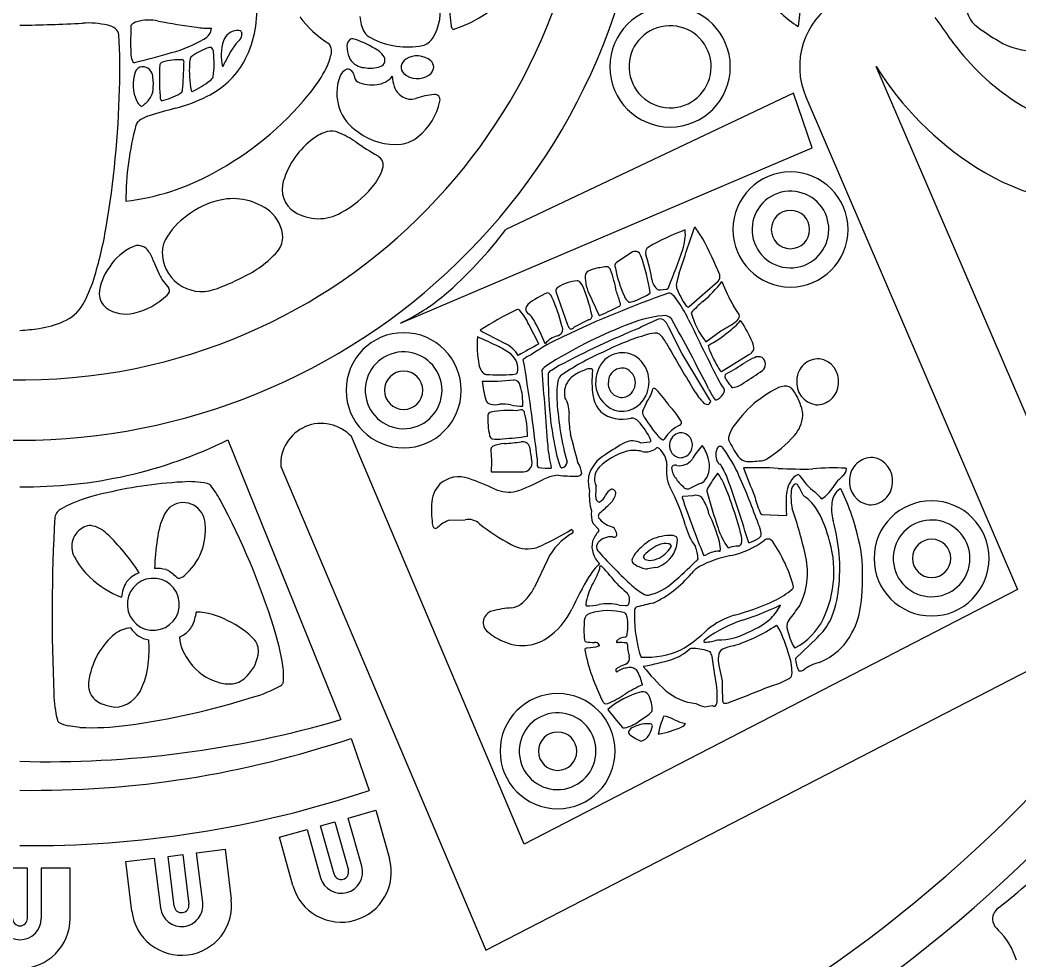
# Model space of a CAD drawing. Header units: metres. Extents: x 0.3 to 22.9, y 0.3 to 22.9.
# Drawn here: x 11.588 to 14.845, y 7.848 to 10.912 of the extents above; entities that cross this region are included whole.
import ezdxf

# ---------------------------------------------------------------- set-up
doc = ezdxf.new("R2010")
doc.units = ezdxf.units.M

msp = doc.modelspace()

# ---------------------------------------------------------------- linework, layer by layer
for p, q in [((14.144272, 11.054879), (14.124309, 10.891083)), ((11.949483, 10.820839), (11.950432, 10.894949)), ((12.999771, 10.881372), (12.997717, 10.882066)), ((12.304703, 10.847284), (12.291353, 10.834283)), ((12.308644, 10.874251), (12.310795, 10.867956)), ((12.291353, 10.834283), (12.27505, 10.810134)), ((12.27505, 10.810134), (12.24813, 10.759331)), ((15.161997, 8.940048), (14.379361, 10.760022)), ((14.109912, 10.673398), (13.171771, 10.229015)), ((14.170682, 10.494885), (14.109912, 10.673398)), ((14.14968, 10.661253), (14.84024, 9.055397)), ((12.828483, 9.924128), (14.170682, 10.494885)), ((13.580661, 10.153459), (13.532322, 10.121745)), ((12.022129, 10.128243), (12.041631, 10.083283)), ((13.736361, 10.087344), (13.728679, 10.058176)), ((13.420537, 10.048446), (13.412923, 10.058045)), ((13.675956, 10.032249), (13.693548, 10.03415)), ((13.769644, 9.977549), (13.863661, 10.060847)), ((13.33457, 10.02719), (13.372996, 9.917885)), ((13.758893, 9.981171), (13.764703, 9.976671)), ((13.930457, 9.955459), (13.914042, 9.979946)), ((13.395219, 9.911916), (13.442708, 9.935257)), ((13.475603, 9.949031), (13.481709, 9.950534)), ((13.279688, 9.856268), (13.24668, 9.91916)), ((13.745903, 9.825989), (13.702267, 9.9123)), ((13.666144, 9.891342), (13.671402, 9.889011)), ((13.823484, 9.862805), (13.872444, 9.899078)), ((13.836896, 9.674132), (13.745903, 9.825989)), ((13.874987, 9.766074), (13.964236, 9.821291)), ((13.345993, 9.78539), (13.319945, 9.769668)), ((13.193842, 9.756689), (13.204955, 9.759062)), ((13.908811, 9.714375), (13.911852, 9.714207)), ((13.630465, 9.664788), (13.619026, 9.64137)), ((12.265499, 9.543322), (12.634166, 8.631334)), ((13.231223, 8.225428), (12.668042, 9.553774)), ((13.610557, 9.534005), (13.642432, 9.537392)), ((13.273465, 9.483324), (13.274095, 9.45817)), ((13.338352, 9.489696), (13.346568, 9.462731)), ((12.437841, 9.456225), (13.106263, 7.879652)), ((13.125054, 9.439615), (13.222325, 9.438939)), ((14.115465, 9.426004), (14.123036, 9.430099)), ((13.768019, 9.384071), (13.802812, 9.401296)), ((13.780866, 9.360453), (13.749703, 9.358681)), ((14.178727, 9.373381), (14.196229, 9.355964)), ((12.987322, 9.281196), (13.039226, 9.283113)), ((14.00716, 9.300417), (14.085303, 9.297269)), ((13.473739, 9.251911), (13.454957, 9.27173)), ((13.471453, 9.207148), (13.467276, 9.198184)), ((13.307282, 9.152653), (13.265156, 9.062981)), ((13.625807, 9.153677), (13.640877, 9.150188)), ((13.86748, 9.180354), (13.87044, 9.179975)), ((12.063748, 9.120219), (12.071407, 9.117095)), ((13.659943, 9.126714), (13.633798, 9.122878)), ((14.84024, 9.055397), (13.231223, 8.225428)), ((13.540553, 9.004435), (13.56065, 9.002939)), ((13.106263, 7.879652), (15.161997, 8.940048)), ((14.087881, 8.930353), (14.097819, 8.897344)), ((13.824508, 8.89432), (13.818328, 8.888717)), ((14.187072, 8.89845), (14.115765, 8.830864)), ((13.437833, 8.865317), (13.430812, 8.862708)), ((13.607748, 8.848237), (13.611787, 8.837219)), ((13.865874, 8.807347), (13.876414, 8.75793)), ((13.496457, 8.682474), (13.504327, 8.683365)), ((13.820204, 8.673367), (13.844135, 8.677856)), ((13.603923, 8.624732), (13.634777, 8.64606)), ((11.782819, 8.605883), (11.744337, 8.611264)), ((12.667027, 8.57019), (12.726537, 8.400749)), ((12.657667, 8.310525), (12.748025, 8.33586)), ((12.70178, 8.153193), (12.657667, 8.310525)), ((12.748025, 8.33586), (12.792127, 8.178565)), ((12.433435, 8.247655), (12.523793, 8.27299)), ((12.523793, 8.27299), (12.5679, 8.115676)), ((12.567309, 8.285191), (12.614151, 8.298324)), ((12.611428, 8.127836), (12.567309, 8.285191)), ((12.614151, 8.298324), (12.658271, 8.140963)), ((12.477537, 8.09036), (12.433435, 8.247655)), ((12.163414, 8.197028), (12.256552, 8.208506)), ((12.256552, 8.208506), (12.276533, 8.046372)), ((11.932283, 8.168544), (12.025421, 8.180022)), ((12.025421, 8.180022), (12.045404, 8.017868)), ((12.070276, 8.18555), (12.118559, 8.1915)), ((12.090265, 8.023354), (12.070276, 8.18555)), ((12.118559, 8.1915), (12.138548, 8.029298)), ((12.1834, 8.034855), (12.163414, 8.197028)), ((11.611973, 8.146659), (11.563325, 8.146659)), ((11.611973, 7.983236), (11.611973, 8.146659)), ((11.75101, 8.146659), (11.657168, 8.146659)), ((11.657168, 8.146659), (11.657168, 7.983278)), ((11.75101, 7.983298), (11.75101, 8.146659)), ((11.952264, 8.00641), (11.932283, 8.168544))]:
    msp.add_line(p, q)
for centre, radius, start, end in [((11.590927, 11.591104), 1.85269, -78.368587, 11.624394), ((12.874452, 11.280116), 0.417973, -72.552856, 61.522382), ((11.591207, 11.590846), 1.852381, 179.9906, -78.375456), ((11.586982, 11.59122), 2.048598, -107.266532, -17.323291), ((12.791882, 10.940206), 0.166206, -32.10913, 13.727853), ((13.453675, 10.968009), 0.466402, 177.547587, -171.502137), ((14.290317, 11.161573), 0.317369, -146.800666, -121.538701), ((12.00959, 10.940753), 0.349927, -28.293662, 4.143836), ((13.707155, 10.759487), 0.196313, 90, -180), ((13.707155, 10.759487), 0.196313, 0, 90), ((14.379361, 10.760022), 0.250017, 121.529072, -156.73105), ((14.761415, 10.961814), 0.089541, 173.444325, -125.030386), ((12.008183, 10.776912), 0.134972, 77.190233, 107.124989), ((12.755238, 11.104197), 0.313147, -144.54132, -120.889073), ((12.813485, 10.927207), 0.117466, -177.987244, -152.481031), ((13.609068, 10.190165), 1.207858, 33.111101, 37.175525), ((11.512383, 15.99525), 5.101096, -89.154574, -86.867932), ((11.808093, 10.599295), 0.302956, 77.507847, 93.216473), ((11.859057, 10.830091), 0.0666, 53.049067, 77.365264), ((11.881729, 10.861049), 0.028236, 5.402259, 52.050739), ((11.972846, 10.878374), 0.027876, 99.093642, 143.518368), ((12.64425, 14.229207), 3.37555, -100.344603, -98.199991), ((12.199879, 11.131269), 0.245912, -98.672343, -87.223309), ((12.169111, 10.888484), 0.042775, -64.598487, -3.805635), ((13.02625, 10.900332), 0.033878, -177.896484, -147.373657), ((13.707144, 10.759511), 0.133824, 102.629134, -171.836596), ((13.707144, 10.759511), 0.133824, 17.094865, 102.629134), ((15.277237, 11.673741), 0.968685, -125.842268, -121.03144), ((10.339552, 10.753146), 1.574174, -2.42644, 4.027468), ((11.977632, 11.205527), 0.412962, -75.364843, -59.462391), ((12.297769, 10.828254), 0.04948, 94.538833, 160.795081), ((12.297121, 10.857567), 0.020277, 55.367628, 99.273518), ((12.275923, 10.867), 0.034885, -34.413464, 1.571079), ((12.6851, 10.825627), 0.031737, 131.09835, -165.310922), ((12.671578, 10.830744), 0.020181, 59.530767, 111.328676), ((12.560778, 10.504728), 0.364115, 58.131841, 70.585185), ((12.763079, 10.913193), 0.067173, -143.176322, -117.49999), ((12.851618, 11.0804), 0.256373, -117.796635, -79.075624), ((12.885821, 10.88312), 0.056315, -75.202422, -33.714247), ((15.266291, 11.309444), 0.792331, -144.556836, -124.355579), ((12.03711, 10.80876), 0.088456, 172.151658, -157.777564), ((12.260843, 10.641337), 0.189398, 109.630937, 127.947612), ((12.208969, 10.79302), 0.02918, 84.248316, 113.75895), ((12.200174, 10.808158), 0.018177, -1.888831, 49.855424), ((12.399723, 10.796797), 0.156154, 162.201087, -166.117639), ((12.558618, 10.809004), 0.044564, -20.200593, 36.425885), ((12.731494, 10.821676), 0.077202, -176.958276, -150.01187), ((12.717454, 10.75763), 0.066616, 35.586838, 57.732576), ((14.89246, 11.031648), 0.220134, -121.368485, -87.873286), ((11.314707, 13.410371), 2.715075, -76.206073, -73.584887), ((12.107221, 10.578781), 0.203462, 86.986397, 105.796873), ((12.112601, 10.773548), 0.009953, -13.753344, 57.717345), ((12.192456, 10.771591), 0.051736, 158.333754, -177.682146), ((11.879278, 10.769326), 0.341213, -7.112775, 6.433544), ((12.417848, 10.838935), 0.188133, -29.75457, -13.939007), ((12.714047, 10.816141), 0.059454, -146.22562, -93.857725), ((12.755196, 10.781142), 0.022421, -71.17082, 42.870313), ((12.859416, 10.758299), 0.029111, 118.523481, -134.482351), ((12.882788, 10.726909), 0.068077, 49.220247, 123.196444), ((13.707146, 10.759523), 0.133818, 0.017746, 17.090066), ((11.959701, 10.778689), 0.005611, -142.923445, -65.090547), ((11.990311, 10.731613), 0.029271, 127.088734, 160.438004), ((11.988661, 10.728016), 0.03134, 21.546026, 120.702429), ((12.742471, 10.720096), 0.700316, 176.163524, -175.432148), ((12.055003, 10.763054), 0.011934, 105.408074, 160.930853), ((10.136467, 10.825621), 1.986548, -4.105598, -1.570333), ((12.455132, 10.743722), 0.315425, 175.312591, -168.792492), ((12.07466, 10.916347), 0.281218, -63.928532, -30.199562), ((12.667374, 10.715786), 0.038481, 112.211392, 163.286087), ((12.654442, 10.729011), 0.022458, 3.997044, 94.124549), ((12.729743, 10.868146), 0.113053, -100.033209, -73.193101), ((12.904232, 10.759693), 0.032152, -59.073195, -3.029492), ((12.907114, 10.757267), 0.029234, 1.423844, 46.458464), ((13.707155, 10.759487), 0.196313, -180, -90), ((13.707155, 10.759487), 0.196313, -90, 0), ((13.707146, 10.759452), 0.133818, -85.906707, 0.048152), ((15.277369, 11.324402), 1.060633, -147.851465, -122.715355), ((12.087553, 10.701553), 0.131033, 162.28951, -155.4716), ((11.892197, 10.704677), 0.130358, -3.733121, 15.505181), ((12.190295, 10.739546), 0.030258, -56.089403, -24.338468), ((12.124351, 10.998219), 0.522037, -39.443728, -28.945113), ((12.770125, 10.673303), 0.149524, 159.014439, -121.912399), ((12.704016, 10.73235), 0.027228, -176.26567, -124.480928), ((12.744846, 10.773793), 0.072447, -85.433716, -38.777226), ((12.924641, 10.735735), 0.123533, -176.605305, -160.939115), ((12.883483, 10.789079), 0.068077, -130.779753, -56.803556), ((13.707146, 10.759452), 0.133818, -171.861566, -85.906707), ((8.725949, 10.769063), 3.187435, -9.617419, -1.484266), ((11.957122, 10.692081), 0.065286, -30.333968, 3.608105), ((12.101967, 10.686929), 0.016337, -64.108195, -12.49561), ((12.029766, 10.938823), 0.28605, -65.443129, -51.668734), ((12.734547, 10.816968), 0.116505, -113.226803, -82.073726), ((12.862771, 10.711066), 0.057084, -164.063978, -74.671192), ((11.891843, 10.748573), 0.150986, -49.661624, -36.33647), ((12.064312, 10.661372), 0.02015, 171.57882, -140.033577), ((11.992375, 10.879494), 0.237872, -76.261175, -60.612623), ((11.947213, 11.165493), 0.561047, -74.767928, -63.419803), ((12.149528, 10.682349), 0.003806, 179.015329, -103.370353), ((11.726901, 11.329262), 1.039291, -61.820044, -39.616848), ((12.961406, 10.416097), 0.254045, 95.266117, 109.199246), ((12.940449, 10.652533), 0.016705, -17.872679, 98.121341), ((15.119784, 11.087135), 0.526146, -124.846226, -85.780541), ((12.003764, 10.662962), 0.038786, -155.950003, -129.723913), ((11.984093, 10.638775), 0.007619, -132.186896, -43.97024), ((12.44072, 9.249663), 1.417399, 104.133497, 107.761484), ((12.758953, 10.688632), 0.201654, -51.065087, -11.796816), ((12.035568, 10.504918), 0.098425, 106.062751, 129.081074), ((12.896194, 10.318981), 0.963458, 164.931819, 179.866327), ((11.991649, 10.561222), 0.027068, 132.05185, 162.303612), ((12.702493, 10.309458), 0.267631, 126.171341, 163.259858), ((12.623898, 10.42425), 0.12865, 105.33209, 128.088587), ((12.603322, 10.494673), 0.055307, 66.342334, 104.064346), ((12.506165, 10.260186), 0.309115, 55.302428, 67.287803), ((12.812923, 10.70995), 0.203962, -126.681364, -84.946606), ((12.813627, 10.617176), 0.111736, -81.113136, -49.845902), ((13.451959, 11.649673), 1.37173, -124.13969, -120.586183), ((12.737762, 10.438877), 0.034033, -20.009307, 61.548087), ((12.616512, 10.474057), 0.160224, -42.160818, -16.992668), ((15.117938, 11.078678), 0.767724, -122.615774, -82.700704), ((11.841415, 11.091918), 0.776081, -83.242225, -60.997317), ((14.0995, 10.229009), 0.187613, 90, -180), ((14.0995, 10.229009), 0.187613, 0, 90), ((12.530803, 10.360637), 0.088477, 162.973114, -122.945624), ((12.471139, 10.586061), 0.343471, -61.488187, -39.732643), ((12.30172, 10.05364), 0.278132, 102.726371, 127.829372), ((12.282874, 10.136957), 0.192711, 51.811192, 102.717933), ((14.099487, 10.229031), 0.125125, 104.06524, -170.954932), ((14.099487, 10.229031), 0.125125, 19.085411, 104.06524), ((12.270967, 10.077536), 0.240591, 125.534425, 150.37725), ((12.328145, 10.198556), 0.116333, 1.686329, 50.578644), ((12.560683, 10.413091), 0.148786, -121.616358, -59.993377), ((14.0995, 10.229009), 0.062504, 90, 180), ((14.0995, 10.229009), 0.062504, 0, 90), ((14.099489, 10.229043), 0.125119, 0.022146, 19.080657), ((10.610556, 10.447761), 1.275637, -17.354889, -9.530849), ((12.038173, 11.090609), 1.423864, -49.079718, -37.236731), ((14.037978, 9.466182), 0.81185, 110.305625, 119.637483), ((1.788772, 14.217422), 12.641298, -19.069398, -18.348368), ((13.606199, 10.214294), 0.150632, -19.439205, 5.05983), ((13.422715, 9.962212), 0.457226, 31.116085, 37.100827), ((14.0995, 10.229009), 0.187613, -180, -90), ((14.0995, 10.229009), 0.062504, -180, -90), ((14.0995, 10.229009), 0.062504, -90, 0), ((14.0995, 10.229009), 0.187613, -90, 0), ((14.099489, 10.228982), 0.125119, -85.463653, 0.050026), ((12.139387, 10.155089), 0.087907, 151.927644, 178.713678), ((12.369027, 10.205717), 0.075493, -40.463406, -2.83739), ((11.952339, 9.249683), 2.089643, 23.45388, 27.004088), ((14.099489, 10.228982), 0.125119, -170.977331, -85.463653), ((12.026944, 10.014872), 0.173478, 114.491297, 147.829168), ((11.972482, 10.135539), 0.041093, 41.248587, 115.135132), ((11.898249, 10.083005), 0.131882, 20.060949, 37.141221), ((13.647307, 10.154245), 0.020626, 121.566717, -159.364958), ((11.431795, 10.960003), 2.449347, -21.99418, -18.960694), ((12.179771, 10.155121), 0.128283, 179.132736, -72.157957), ((12.172011, 10.384851), 0.341742, -65.388138, -41.877365), ((13.592945, 10.138583), 0.019292, 14.990926, 129.549352), ((13.099527, 9.951707), 0.546819, 7.402706, 20.540996), ((13.128192, 9.982838), 0.526074, 9.046931, 18.180116), ((12.005034, 10.008521), 0.159228, 141.685042, 176.509581), ((13.49096, 9.991912), 0.11321, 93.320931, 116.955182), ((13.498926, 10.062251), 0.045085, 82.627202, 108.793338), ((13.497549, 10.09286), 0.015818, 18.145442, 63.073045), ((13.164814, 9.964267), 0.372517, 9.519356, 21.003527), ((13.542936, 10.110029), 0.015809, 132.1757, -154.984932), ((13.936971, 10.182837), 0.416026, -168.984309, -155.611729), ((11.398689, 10.200551), 0.449645, -28.712324, -17.244742), ((12.205429, 10.162447), 0.181925, -154.205436, -136.779535), ((12.033559, 10.59332), 0.590226, -71.680501, -61.594324), ((13.572103, 10.079812), 0.1424, -179.739444, -151.922361), ((13.447769, 10.076465), 0.018265, 116.417232, 171.50196), ((13.696834, 10.072903), 0.049658, -171.495942, -128.218287), ((13.846181, 10.076731), 0.023619, -42.262666, 11.360373), ((12.058665, 10.029307), 0.016571, -57.012699, 31.087416), ((13.346459, 10.029475), 0.012107, 119.021106, -169.119639), ((13.411988, 9.934634), 0.127331, 93.362913, 124.10829), ((13.403647, 10.048374), 0.0134, 46.194875, 86.271337), ((12.949993, 9.843209), 0.513355, 12.064919, 23.565458), ((13.673524, 10.048015), 0.015952, -117.685262, -81.230256), ((13.692862, 10.044272), 0.010145, -86.123512, -8.957768), ((13.765568, 10.048021), 0.038261, 164.608538, -166.135581), ((13.975236, 10.132348), 0.26393, -159.252896, -145.054731), ((13.59424, 10.267607), 0.350472, -51.266093, -36.491156), ((14.43664, 10.279589), 0.602407, -158.538431, -150.171259), ((11.903797, 10.019345), 0.057706, -178.877874, -127.276112), ((11.903673, 10.187854), 0.237988, -76.702974, -46.435681), ((12.541854, 10.53165), 0.671743, -64.742008, -50.313946), ((13.396766, 9.799426), 0.240324, 111.743723, 129.524703), ((13.302336, 10.003003), 0.020376, 16.983134, 74.631472), ((12.723864, 9.746515), 0.653016, 14.988895, 23.696324), ((14.856173, 6.733839), 3.484428, 109.343218, 115.42859), ((12.546145, 9.562749), 1.006532, 22.567724, 26.559032), ((13.302887, 9.927688), 0.24945, 13.930902, 23.179178), ((13.595374, 10.0256), 0.040043, -158.696766, -123.81497), ((13.546446, 10.13324), 0.143951, -76.35705, -60.944842), ((13.592789, 10.077321), 0.07378, -71.372352, -48.385002), ((13.704582, 10.012324), 0.009595, 58.129798, 105.36888), ((13.671412, 9.96362), 0.068515, 32.307741, 56.076783), ((13.324923, 9.719296), 0.492408, 26.262337, 34.788525), ((11.676374, 10.054107), 0.135841, -67.245764, -30.806937), ((11.933063, 10.066151), 0.11279, -124.704546, -77.012992), ((13.651386, 9.043825), 1.025361, 115.740962, 123.339999), ((13.209835, 9.957714), 0.010427, 41.230767, 111.178127), ((13.258442, 9.968214), 0.02211, 131.396823, 176.669846), ((13.256197, 9.970963), 0.019882, -175.775329, -120.877105), ((13.037759, 10.955725), 1.098863, -66.171005, -62.547484), ((13.53851, 9.984734), 0.007154, -35.284995, 24.88673), ((13.575936, 9.998634), 0.006916, -114.306598, -49.810657), ((13.766532, 9.980722), 0.004445, -114.285154, -45.555954), ((14.134196, 9.625642), 0.488542, 131.023514, 137.196987), ((13.080123, 9.844792), 0.182406, 24.060908, 41.052104), ((13.199768, 9.896764), 0.073493, 31.293332, 51.025243), ((12.330857, 9.437429), 1.056221, 23.391535, 28.101031), ((13.440957, 9.946787), 0.011662, -81.365601, 18.618513), ((13.720835, 9.558985), 0.390886, 95.599846, 114.142524), ((13.868914, 9.426664), 0.547677, 112.010227, 118.558676), ((13.674991, 9.915073), 0.022426, 62.349202, 120.35118), ((13.68762, 9.916239), 0.032146, 41.682578, 98.81801), ((13.636868, 9.881172), 0.072428, 25.452639, 47.929541), ((8.481006, 7.012284), 5.993078, 26.753358, 29.216996), ((26.978524, 16.336705), 14.680308, -154.155769, -153.272104), ((14.042287, 10.032387), 0.276826, -164.325458, -142.222694), ((13.908141, 9.951091), 0.025523, -53.775572, -9.02447), ((13.920317, 9.947273), 0.013033, -0.814051, 38.91393), ((11.5418, 10.650792), 0.751996, -86.504502, -81.721723), ((11.608095, 10.206728), 0.303018, -82.036955, -66.501886), ((14.080274, 8.576537), 1.436312, 111.19608, 122.655458), ((14.707382, 7.219141), 2.904997, 112.256746, 117.945836), ((13.327852, 9.903742), 0.029238, -23.962575, 23.511498), ((13.399576, 9.925305), 0.027596, -164.402916, -129.819919), ((13.378895, 9.924501), 0.020612, -81.605871, -37.627598), ((13.734274, 10.179101), 0.312256, -63.737074, -52.763083), ((13.74041, 10.107202), 0.263233, -53.411287, -41.624665), ((13.606858, 9.706487), 0.400159, 22.752448, 34.363094), ((12.838403, 9.704893), 0.187613, 90, -180), ((12.838403, 9.704893), 0.187613, 0, 90), ((13.392484, 9.84917), 0.314435, 174.604883, -168.886704), ((12.341174, 8.180367), 1.851889, 64.190808, 66.505738), ((13.85239, 11.269904), 1.568431, -119.173817, -115.717465), ((13.652511, 9.244458), 0.700258, 114.689853, 124.715916), ((13.356292, 9.813635), 0.070698, 104.239558, 142.409736), ((13.321345, 9.928), 0.049086, -69.042627, -47.40032), ((13.86954, 9.077239), 0.843232, 106.350527, 117.010409), ((13.669132, 9.752323), 0.139051, 91.231115, 105.420054), ((13.598567, 9.808338), 0.108688, 27.920977, 47.923045), ((13.643731, 10.196087), 0.393002, -61.430576, -49.81577), ((13.033255, 9.61555), 0.258558, 53.089417, 63.792356), ((13.117867, 9.760248), 0.110621, 31.708716, 60.823635), ((14.527668, 7.545847), 2.625929, 118.375825, 120.068761), ((20.62279, 13.807781), 7.974386, -150.320088, -149.070284), ((13.880825, 9.85534), 0.049348, -174.881357, -153.294066), ((13.950346, 9.850314), 0.032175, -64.423361, -24.442792), ((13.919164, 9.840041), 0.06055, -2.878323, 20.502762), ((12.83839, 9.704915), 0.125125, 104.06524, -170.954932), ((12.83839, 9.704915), 0.125125, 19.085411, 104.06524), ((13.149596, 9.775245), 0.061068, -11.700721, 50.382272), ((13.271512, 9.761958), 0.060768, 107.035823, 134.908326), ((7.70844, 8.871314), 5.598576, 6.275841, 9.600151), ((13.843399, 9.027166), 0.87718, 114.002424, 124.272095), ((13.551697, 9.74352), 0.083778, 60.93908, 156.703309), ((13.538565, 9.732309), 0.100138, -26.739495, 57.485276), ((14.218515, 9.991609), 0.413349, -157.460266, -148.692279), ((14.041888, 9.658317), 0.164267, 111.415802, 123.086617), ((13.995133, 9.786181), 0.028336, 65.462682, 117.820056), ((13.99045, 9.789905), 0.027513, -48.704681, 53.278133), ((14.191022, 9.736646), 0.070814, 87.380264, 178.094877), ((14.183764, 9.73552), 0.072629, -7.378889, 81.691208), ((13.137112, 9.797367), 0.05389, -170.597771, -137.780885), ((13.32113, 9.753701), 0.035819, 116.300148, 152.169871), ((13.445776, 9.737472), 0.037734, 79.903298, 121.468983), ((13.449862, 9.770837), 0.004552, -10.864362, 56.249839), ((13.567936, 9.73179), 0.103424, 154.292382, 175.375085), ((13.550654, 9.732478), 0.044603, 74.870833, 178.800763), ((13.544478, 9.729374), 0.049481, 0.343261, 68.89356), ((13.884432, 9.78423), 0.020466, -158.769675, -117.484145), ((13.565233, 10.370636), 0.692836, -62.074812, -56.044657), ((12.838511, 9.704874), 0.062504, 90, 180), ((12.838511, 9.704874), 0.062504, 0, 90), ((12.838392, 9.704926), 0.125119, 0.022146, 19.080657), ((13.117923, 10.37482), 0.64046, -92.13575, -82.858608), ((13.108593, 9.773387), 0.016715, -132.957471, -92.444581), ((13.150852, 10.30874), 0.553722, -94.450955, -85.547214), ((13.195334, 9.715589), 0.023842, 9.672597, 84.681271), ((13.20402, 9.76465), 0.005665, -80.498632, -18.409846), ((30.79076, 10.978585), 17.542958, -176.050984, -175.246485), ((14.404986, 9.738169), 1.095192, 178.848456, -166.886775), ((13.330347, 9.748843), 0.023278, 116.541137, 150.859978), ((13.378672, 9.727828), 0.03796, 140.363855, 170.589973), ((13.43092, 9.695787), 0.068601, 136.539257, -168.035965), ((13.465796, 9.651537), 0.124618, 108.585647, 132.799153), ((13.765035, 9.73427), 0.312748, 173.443869, -171.16646), ((13.559318, 9.72918), 0.095102, 173.388758, -110.424272), ((13.895424, 9.749995), 0.01023, 124.018911, -138.270358), ((14.017318, 9.815621), 0.148406, -150.785391, -136.982468), ((13.138913, 11.046758), 1.545455, -58.421003, -55.754309), ((14.192276, 9.729672), 0.07263, 172.620921, -98.309469), ((13.719045, 9.826146), 0.63163, -171.685145, -166.042461), ((12.997934, 9.657311), 0.229515, -0.967554, 15.745711), ((13.598652, 9.689981), 0.261172, 170.289123, -174.852738), ((13.550333, 9.726462), 0.044815, 171.07875, -73.785103), ((13.544478, 9.729374), 0.049481, -68.207038, 0.343261), ((13.520268, 9.742102), 0.134613, -35.053755, -13.749778), ((13.654895, 9.702321), 0.008696, 34.172748, 116.432836), ((13.421676, 9.472726), 0.335825, 32.740455, 44.284039), ((13.990301, 9.831437), 0.241269, -149.52, -137.47273), ((14.063195, 9.819379), 0.255244, -154.643882, -145.220472), ((13.973927, 9.789119), 0.12042, -152.855852, -139.68643), ((13.874177, 9.704172), 0.010602, -25.302911, 41.594992), ((13.904587, 9.780233), 0.066425, -83.721266, -48.930184), ((14.087734, 9.638691), 0.079692, 96.523161, 122.797004), ((14.085268, 9.692662), 0.026053, 29.259575, 104.646617), ((14.185017, 9.728545), 0.070814, -92.619868, -1.904105), ((12.838403, 9.704893), 0.187613, -180, -90), ((12.838392, 9.704866), 0.125119, -170.977331, -85.463653), ((12.838511, 9.704874), 0.062504, -180, -90), ((12.838403, 9.704893), 0.187613, -90, 0), ((12.838511, 9.704874), 0.062504, -90, 0), ((12.838392, 9.704866), 0.125119, -85.463653, 0.050026), ((13.127115, 9.680708), 0.022156, -161.819641, -104.49178), ((13.287793, 9.633255), 0.090069, -1.140455, 32.43784), ((13.54654, 9.699367), 0.09149, -171.75321, -135.382356), ((13.550389, 9.721225), 0.084716, -106.639701, -23.64177), ((13.833421, 9.668994), 0.006203, -6.080903, 55.931496), ((13.85599, 9.684182), 0.010682, -103.205779, -49.746205), ((13.837448, 9.719546), 0.05041, -59.68432, -23.257378), ((14.46313, 9.020479), 0.802929, 121.419126, 127.079527), ((13.948904, 9.592959), 0.194814, 16.040168, 35.250111), ((13.13574, 9.731645), 0.073762, -101.075759, -77.76183), ((13.161266, 9.533424), 0.126522, 77.677249, 94.483233), ((13.223298, 9.823498), 0.170112, -101.883437, -88.612527), ((13.224954, 9.587836), 0.053164, 88.705223, 110.871522), ((13.22037, 9.6299), 0.012505, 7.92297, 62.44423), ((14.357259, 9.734626), 1.020998, -176.176893, -164.998811), ((13.634371, 9.632418), 0.017765, 149.740882, -159.301838), ((13.581148, 9.520485), 0.181795, 27.257413, 47.422409), ((13.829001, 9.678139), 0.019186, -149.334443, -88.851853), ((13.827988, 9.670717), 0.011843, -83.223758, -11.593933), ((14.337672, 9.2805), 0.522924, 133.302281, 144.479656), ((14.065748, 9.622646), 0.074411, -0.095164, 18.932496), ((13.377639, 9.612458), 0.264837, 177.429959, -168.024029), ((13.124621, 9.621323), 0.011938, 97.697044, 165.395136), ((13.176241, 9.41206), 0.227409, 82.477437, 103.534079), ((12.942896, 9.558229), 0.299007, -0.519392, 14.209124), ((13.646973, 9.61407), 0.26969, 176.302507, -168.597898), ((13.550323, 9.717912), 0.107726, -129.765406, -74.117227), ((13.581017, 9.58521), 0.029114, 40.687637, 92.38666), ((14.138992, 9.940522), 0.60871, -148.903958, -141.374832), ((14.020144, 9.634818), 0.120643, -40.165683, -5.849666), ((12.570194, 9.464287), 0.132598, 112.964994, -176.514385), ((12.570194, 9.464287), 0.132598, 42.444372, 112.964994), ((13.43313, 9.446263), 0.23201, 24.988987, 42.897872), ((13.788605, 9.483521), 0.118513, 114.175594, 148.150052), ((13.735924, 9.598911), 0.00837, -60.307257, 35.280179), ((13.996136, 9.527696), 0.101364, 146.043406, 165.055679), ((11.608533, 10.878927), 1.488438, -90.803935, -63.808066), ((13.131546, 9.559289), 0.013103, -172.167481, -108.13091), ((13.144104, 9.673163), 0.127417, -97.50185, -81.886438), ((13.12426, 10.281306), 0.735258, -87.051004, -80.793968), ((9.577849, 8.515478), 3.945729, 13.988708, 15.361807), ((13.639778, 9.541286), 0.004713, -55.717241, 39.355607), ((13.737706, 9.623732), 0.097504, -139.610919, -125.237733), ((13.683936, 9.547572), 0.004276, -125.576287, -20.700606), ((13.745043, 9.527321), 0.039536, 99.867471, 177.20207), ((13.742068, 9.529946), 0.036524, 13.349935, 95.971456), ((13.915647, 9.548831), 0.018149, 163.991106, -156.636207), ((13.812618, 9.822955), 0.400703, -58.43559, -41.583837), ((13.133089, 9.513827), 0.009628, 106.076991, 174.390304), ((12.696957, 9.472761), 0.428613, -3.941167, 5.624305), ((13.174645, 9.409449), 0.121931, 93.602141, 111.265196), ((13.058424, 10.893204), 1.366384, -85.442975, -83.149059), ((13.226765, 9.513905), 0.023294, 13.326747, 103.278433), ((12.780682, 9.419976), 0.479151, 6.868829, 11.960535), ((13.85101, 9.574129), 0.545103, -174.809146, -166.976584), ((13.849146, 9.005336), 0.603054, 118.566989, 125.87446), ((13.584586, 9.478998), 0.06083, 64.725409, 113.04447), ((13.628259, 9.560607), 0.05615, -102.713302, -52.989889), ((13.666117, 9.509996), 0.007056, 43.938338, 125.099355), ((13.623022, 9.458662), 0.074045, 3.06239, 49.410813), ((13.744654, 9.524167), 0.039429, 172.590666, -98.278347), ((13.739703, 9.525252), 0.04011, -91.037377, 19.10394), ((13.976171, 9.369595), 0.226096, 136.53849, 150.909075), ((13.71231, 9.453147), 0.123006, 12.123644, 35.810724), ((13.90696, 9.494381), 0.050942, 157.463289, -148.692156), ((13.870494, 9.511182), 0.010931, 91.116515, 165.56959), ((13.870494, 9.511182), 0.010931, 16.66344, 91.116515), ((13.494819, 9.229881), 0.479596, 24.351502, 36.375301), ((14.148685, 9.651284), 0.272715, -156.292181, -143.594218), ((13.548072, 9.397217), 0.110015, 118.39787, 165.859492), ((13.625126, 9.301379), 0.213476, 106.065221, 133.980102), ((13.589384, 9.390301), 0.118536, 77.072524, 101.352285), ((13.738347, 9.508809), 0.049778, -100.763795, -36.04052), ((13.759416, 9.4571), 0.076358, -35.01343, 16.651533), ((13.9631, 9.514411), 0.042116, -143.615445, -98.549058), ((14.003331, 9.506841), 0.031667, -77.569764, -53.045811), ((14.365262, 9.412986), 0.072816, 87.380664, 178.095339), ((14.357797, 9.411826), 0.074683, -7.378324, 81.690644), ((13.225059, 9.477932), 0.039089, -94.011421, -53.810603), ((13.222468, 9.469795), 0.034743, -42.36197, 12.4438), ((13.280718, 9.459556), 0.006766, -168.175756, -106.589973), ((13.310356, 9.706237), 0.255126, -97.108189, -87.849828), ((13.361621, 9.465762), 0.015355, -168.616032, -119.121592), ((13.35237, 9.47096), 0.018697, -84.541914, -1.862617), ((13.346671, 9.428593), 0.072404, 4.179587, 34.191592), ((13.51436, 9.416095), 0.054011, 133.931559, -154.612278), ((13.818337, 9.441349), 0.123225, 170.060711, -154.522711), ((13.724166, 9.447701), 0.013147, 68.192328, 162.389086), ((13.77309, 9.457053), 0.061689, -175.001646, -137.371409), ((13.87265, 9.475539), 0.011963, -140.37499, -96.009784), ((13.581597, 9.289421), 0.338137, 22.231771, 31.013185), ((13.9856, 8.122845), 1.329646, 86.812717, 91.677106), ((15.736409, 10.103583), 1.904671, -159.992783, -157.05242), ((13.955827, 9.942073), 0.469311, -89.876332, -83.353397), ((14.142141, 10.932013), 1.48388, -93.191525, -88.839751), ((14.241762, 8.747627), 0.704255, 86.937857, 95.669525), ((14.244357, 9.452186), 0.037662, -40.860711, -7.45716), ((14.278884, 9.448014), 0.002906, -14.254285, 80.126334), ((13.018637, 9.329538), 0.093361, 69.986219, 131.429288), ((12.675071, 8.366946), 1.115427, 65.588345, 70.326589), ((13.125211, 9.441513), 0.001905, 110.108949, -172.317944), ((13.125211, 9.441513), 0.001905, -172.317944, -94.744836), ((13.055095, 9.841148), 0.488817, -72.134136, -60.562948), ((13.354165, 9.286174), 0.142024, 94.943423, 114.47169), ((13.391765, 9.959933), 0.534592, -95.349248, -88.80539), ((13.405625, 9.439672), 0.014472, -100.812691, -23.634954), ((13.578291, 9.407948), 0.137849, 173.274116, -166.76569), ((13.858238, 9.50893), 0.160658, -144.341822, -130.259691), ((13.800738, 9.425881), 0.024673, -85.17774, -30.690083), ((14.399513, 9.046021), 0.663523, 144.093185, 149.078084), ((13.694897, 9.31348), 0.206771, 24.955127, 36.047606), ((8.160872, 7.413198), 6.0739, 17.183429, 19.266496), ((11.616345, 8.412645), 2.5281, 19.768034, 23.670921), ((14.178288, 9.358111), 0.0925, 132.778691, 173.842398), ((14.123537, 9.423291), 0.006827, 24.430136, 94.213125), ((14.334764, 9.567399), 0.248979, -145.426973, -128.807531), ((14.362159, 9.311925), 0.146103, 127.68596, 148.671628), ((14.36655, 9.405815), 0.074682, 172.62123, -98.30891), ((12.193954, 7.994283), 1.4138, 93.160866, 103.87695), ((12.140547, 9.138148), 0.268908, 77.669088, 95.237855), ((12.191951, 9.377024), 0.024577, 45.012129, 75.814233), ((11.935761, 9.180144), 0.347486, 28.784805, 38.068869), ((13.026397, 9.332248), 0.096764, 135.9407, -179.980612), ((13.180225, 9.478043), 0.105115, -114.841112, -76.334351), ((13.214914, 9.38176), 0.2509, -5.616931, 2.553462), ((13.534698, 9.345469), 0.041464, 117.436656, 155.620253), ((13.517106, 9.369331), 0.013026, -4.590886, 96.669546), ((13.141044, 9.088124), 0.640738, 15.804869, 27.940427), ((13.763709, 9.40023), 0.016724, -123.771645, -75.06349), ((13.846232, 9.375534), 0.019622, 144.299608, 179.447147), ((12.78109, 8.937372), 1.194778, 14.119337, 22.818275), ((14.141412, 9.37134), 0.040166, 138.700751, -175.801631), ((14.116671, 9.390728), 0.008958, 50.715673, 127.351485), ((13.97466, 9.298401), 0.17794, 21.104773, 33.905879), ((14.144463, 9.442708), 0.107863, -57.911437, -30.545458), ((14.293489, 9.334107), 0.058911, 122.537213, 176.039938), ((14.258297, 9.375189), 0.009271, 13.284233, 67.772222), ((14.359087, 9.404656), 0.072815, -92.620265, -1.905455), ((11.946738, 8.910891), 0.465091, 101.392167, 118.771022), ((13.623092, 9.362143), 0.179555, 175.448898, -163.698492), ((13.480752, 9.355915), 0.016195, 175.437982, -106.669792), ((13.457212, 9.379005), 0.042981, -63.920639, -22.460509), ((13.477208, 9.377092), 0.05361, -48.238127, -9.451277), ((13.749182, 9.355829), 0.002899, 79.640532, -175.766451), ((16.904125, 10.423479), 3.333504, -161.316352, -157.869468), ((13.791644, 9.336468), 0.026296, 44.863395, 114.197339), ((13.697645, 9.272893), 0.139397, 12.146493, 36.095985), ((17.019714, 10.2903), 3.321499, -164.017105, -161.849704), ((14.327056, 9.444868), 0.354652, -166.316669, -157.441074), ((14.628872, 9.333832), 0.543627, 176.393004, -176.576181), ((14.279505, 9.358614), 0.178421, 176.856107, -167.161646), ((14.052484, 9.230952), 0.158347, 34.132524, 56.159446), ((14.20371, 9.359266), 0.008178, -156.18524, -103.773707), ((13.478882, 9.00984), 0.869872, 19.288996, 24.989518), ((11.740059, 9.282374), 0.040061, 115.384379, 166.458283), ((12.125216, 9.26757), 0.073989, 124.288094, 151.449151), ((12.120002, 9.267411), 0.071319, 2.179856, 120.75255), ((10.208743, 8.250528), 2.308795, 17.162773, 28.366694), ((13.272172, 9.31414), 0.343016, 176.979485, -171.185385), ((13.258048, 9.581789), 0.35331, -51.498788, -43.832489), ((12.652302, 8.828608), 1.533744, 12.526347, 18.645677), ((13.868221, 9.130262), 0.367914, 15.214413, 31.00907), ((14.382228, 9.318251), 0.148849, 172.307417, -165.355833), ((14.559615, 9.156959), 0.187613, 90, -180), ((14.559615, 9.156959), 0.187613, 0, 90), ((17.535528, 8.97248), 5.843146, 176.867751, -177.472091), ((12.278604, 9.191873), 0.244998, 153.043814, 173.735127), ((13.049025, 9.23057), 0.053448, 46.568429, 100.564261), ((13.533805, 9.300237), 0.083844, 172.112059, -160.122993), ((13.487107, 9.294624), 0.014029, 130.5074, -132.553962), ((13.545115, 9.349233), 0.093666, -136.104571, -105.184211), ((13.318089, 9.059002), 0.570299, 15.447377, 25.244515), ((14.01184, 9.31232), 0.01279, -164.076612, -111.461449), ((14.085011, 9.299484), 0.002234, -82.475254, -12.547114), ((14.085011, 9.299484), 0.002234, -12.547114, 57.381027), ((13.446419, 9.018363), 0.897892, 9.718927, 18.091317), ((11.826445, 9.195717), 0.069934, 116.552158, -152.566454), ((11.815664, 9.224991), 0.03908, 85.213698, 121.604498), ((11.802832, 9.16776), 0.097511, 45.567939, 80.500708), ((11.997807, 9.249279), 0.194582, -49.969941, 6.149572), ((12.942176, 9.264077), 0.009311, -164.428648, -45.157691), ((13.019072, 9.186323), 0.100045, 108.503267, 134.667205), ((13.534927, 9.844437), 0.729676, -127.992324, -118.288816), ((12.87235, 10.092552), 0.985357, -65.013093, -58.654863), ((13.38351, 9.2436), 0.007542, -38.61497, 79.18705), ((13.470162, 9.248407), 0.005008, -23.635302, 44.411519), ((13.500643, 9.233011), 0.032627, 3.265662, 52.329918), ((13.97039, 9.321962), 0.220945, -164.424322, -144.98076), ((14.096343, 9.332865), 0.245338, -161.647376, -144.959126), ((13.909293, 9.225505), 0.095939, 7.740032, 26.079814), ((13.685307, 9.122787), 0.574994, -6.497547, 15.931826), ((14.559602, 9.156981), 0.125125, 104.06524, -170.954932), ((14.559602, 9.156981), 0.125125, 19.085411, 104.06524), ((11.382961, 8.727042), 0.706209, 32.824778, 46.274515), ((12.982639, 9.08604), 0.956798, 172.035834, 177.74274), ((13.484887, 9.06575), 0.197725, 118.875536, 153.927337), ((13.564977, 9.167843), 0.119632, 138.955401, 157.940958), ((13.514599, 9.17106), 0.05625, 84.47709, 140.090381), ((13.524372, 9.234746), 0.008846, -119.525026, 0.805165), ((13.711203, 9.074594), 0.157399, 92.12592, 117.518448), ((13.633149, 9.221421), 0.09838, -57.177159, -1.584135), ((13.709179, 9.197954), 0.034145, 57.175794, 96.415335), ((13.720562, 9.218353), 0.010934, 1.826165, 49.332683), ((13.891387, 9.217389), 0.04972, -14.142582, 13.30174), ((13.90193, 9.383115), 0.186033, -70.621808, -59.425999), ((13.986742, 9.237598), 0.017636, -56.18403, 2.691112), ((14.026163, 9.20249), 0.017652, 35.147388, 128.325927), ((13.882965, 9.113902), 0.358518, -25.710523, 18.357322), ((14.559723, 9.15694), 0.062504, 90, -180), ((14.559723, 9.15694), 0.062504, 0, 90), ((11.588053, 11.589694), 4.597602, -82.68812, -31.228932), ((13.243422, 9.302478), 0.114295, -118.365269, -79.85187), ((13.244302, 9.278805), 0.090896, -77.768182, -60.850696), ((13.529063, 9.196535), 0.0767, 167.777875, -132.345343), ((13.489286, 9.195017), 0.022236, 171.811719, -129.138574), ((13.800854, 8.991809), 0.275349, 126.13628, 137.336838), ((13.721096, 9.078508), 0.132481, 109.96857, 137.846878), ((13.692458, 9.13716), 0.067925, 83.356081, 104.150137), ((13.661477, 9.220676), 0.055174, -51.167192, -25.292739), ((13.702216, 9.195549), 0.009277, 9.648967, 101.814126), ((13.663717, 9.145807), 0.135073, 4.039517, 21.436855), ((13.791998, 9.18882), 0.078939, -6.433276, 16.244675), ((13.898426, 9.197357), 0.006115, -118.859022, -57.447618), ((13.927001, 9.123664), 0.073054, 87.669609, 110.249354), ((13.849782, 9.434406), 0.27372, -78.296416, -52.814653), ((13.927843, 9.208738), 0.012267, -80.008076, -16.565827), ((13.663059, 8.947468), 0.461364, 14.595179, 35.084363), ((14.559604, 9.156992), 0.125119, 0.022146, 19.080657), ((11.959297, 9.257684), 0.216485, -154.209851, -131.549576), ((14.814058, 10.380837), 1.799939, -138.056786, -133.167063), ((13.596382, 9.150227), 0.013538, 160.865576, -134.520365), ((13.644798, 9.133032), 0.064916, 135.651292, 160.53451), ((13.628869, 9.161511), 0.008411, 135.394733, -111.343446), ((13.637284, 9.226528), 0.076424, -87.305199, -39.713317), ((13.767965, 9.175552), 0.036589, -55.736587, -33.565309), ((13.976096, 8.803919), 0.369305, 101.051134, 118.005043), ((13.819222, 9.1797), 0.012385, -104.09134, -54.505073), ((13.866757, 9.09922), 0.081138, 89.489305, 119.816318), ((13.912533, 9.110382), 0.242403, -26.702376, 12.115856), ((13.614282, 9.098921), 0.720651, -6.893545, 5.655631), ((14.559615, 9.156959), 0.187613, -180, -90), ((14.559723, 9.15694), 0.062504, -180, -90), ((14.559615, 9.156959), 0.187613, -90, 0), ((14.559723, 9.15694), 0.062504, -90, 0), ((14.559604, 9.156932), 0.125119, -85.463653, 0.050026), ((12.034524, 9.009165), 0.114836, 75.256957, 93.965114), ((13.628686, 8.981574), 0.218948, 133.707517, 148.391407), ((13.258538, 9.191536), 0.229361, -32.379374, -17.853165), ((13.494286, 9.123439), 0.017573, 148.455026, -172.742276), ((13.478767, 9.123655), 0.008994, 30.356644, 86.540226), ((13.045148, 8.695891), 0.617825, 37.687853, 44.405198), ((13.647224, 9.226315), 0.104841, -125.133227, -109.399687), ((13.632367, 9.168755), 0.045899, -115.786015, -88.21311), ((13.64236, 9.200749), 0.076094, -76.640018, -54.567231), ((12.704921, 10.242917), 1.542407, -48.93101, -45.3667), ((13.852198, 9.043578), 0.099582, 119.812628, 139.564515), ((14.559604, 9.156932), 0.125119, -170.977331, -85.463653), ((12.022469, 9.307758), 0.296193, -134.271213, -110.417559), ((12.013801, 9.012786), 0.104024, 111.065294, 139.651338), ((12.022334, 9.007277), 0.08488, 94.766189, -175.233811), ((12.022334, 9.007277), 0.08488, 4.766189, 94.766189), ((11.954077, 8.940388), 0.212113, 45.337726, 56.41643), ((12.093616, 9.138386), 0.04809, -78.533518, -52.397057), ((14.577582, 8.428228), 1.317348, 149.5255, 154.68795), ((13.504994, 9.327953), 0.34924, -65.176651, -39.000575), ((12.02601, 9.024617), 0.107015, 148.749301, 177.023659), ((13.11869, 9.134623), 0.163049, -51.293351, -26.064954), ((13.600092, 8.987297), 0.168786, 151.162003, 172.641285), ((13.946921, 9.511662), 0.60195, -133.303401, -129.260834), ((13.755764, 9.272434), 0.267847, -130.258732, -119.564241), ((13.593965, 9.216572), 0.184597, -76.564139, -47.68695), ((13.887257, 9.331954), 0.351631, -62.803242, -51.615636), ((14.100285, 9.063899), 0.009252, -54.960769, -1.073665), ((13.892725, 9.098933), 0.366209, -22.659678, -6.461666), ((13.542578, 9.022756), 0.032692, -28.764422, 44.2999), ((13.633534, 9.056228), 0.019487, -120.623353, -80.181746), ((12.022334, 9.007277), 0.08488, -175.233811, -85.233811), ((12.022334, 9.007277), 0.08488, -85.233811, 4.766189), ((13.212819, 8.660786), 0.335685, 93.610488, 104.975367), ((13.180938, 9.064705), 0.069732, -81.13815, -55.284626), ((13.176299, 9.090354), 0.232494, -56.317032, -25.174344), ((13.438055, 9.006609), 0.005834, 156.717151, -129.225166), ((13.43964, 9.132761), 0.130777, -92.311152, -74.095932), ((13.501922, 8.850502), 0.158706, 75.912027, 99.592126), ((13.562449, 9.014035), 0.011241, -99.208063, -38.583572), ((14.043034, 8.971704), 0.452458, 177.683583, -164.164224), ((13.602703, 8.987102), 0.012108, 106.283919, 166.190541), ((13.772028, 8.37941), 0.642947, 100.794451, 105.583178), ((13.696546, 9.785297), 0.842855, -74.892304, -65.358201), ((13.663146, 9.839273), 0.927063, -72.41553, -64.138882), ((13.906869, 9.087535), 0.180591, -43.982988, -27.176756), ((13.004438, 9.820765), 1.391437, -38.405496, -36.073465), ((14.083045, 9.033381), 0.247567, -28.877772, -4.855813), ((12.014429, 9.000523), 0.149081, -24.684887, -7.125039), ((12.156294, 8.760347), 0.221768, 60.516284, 88.432746), ((13.136564, 8.947891), 0.038631, 105.751596, -128.018163), ((13.452738, 8.95246), 0.025661, 106.50993, 176.492503), ((13.505682, 8.795763), 0.191044, 73.573029, 108.378906), ((13.548783, 8.964388), 0.018251, 1.705218, 53.23343), ((13.413257, 8.93693), 0.156298, -9.455584, 10.320422), ((13.995115, 8.720171), 0.26349, 107.422211, 128.962916), ((13.861317, 9.166245), 0.269191, -67.24956, -49.312279), ((14.020249, 9.049596), 0.206935, -62.492639, -26.158469), ((14.029758, 9.059602), 0.225206, -45.690466, -26.860719), ((11.958405, 8.830139), 0.101156, 95.679366, 126.762977), ((12.019276, 8.973053), 0.082521, -149.200367, -98.311264), ((11.58923, 11.58757), 4.733167, -84.148126, -33.977146), ((12.092523, 8.96609), 0.063757, -45.417922, -25.878213), ((12.154903, 8.706334), 0.270662, 42.891783, 65.895464), ((11.612591, 8.674224), 0.842485, 9.016037, 17.803981), ((13.885109, 8.926032), 0.458839, 176.501741, -175.674157), ((13.498068, 9.268501), 0.477241, -59.249246, -46.02675), ((14.076015, 8.552255), 0.424576, 108.225964, 126.325539), ((13.743334, 9.404117), 0.559087, -72.280904, -56.429652), ((14.053081, 8.932395), 0.005916, 17.094496, 95.758397), ((13.612078, 8.706924), 0.501126, 15.065025, 26.96202), ((14.117862, 8.936297), 0.030564, 138.941723, -168.786509), ((12.052521, 8.723897), 0.242885, 129.55039, 169.858063), ((12.051627, 9.01275), 0.125749, -63.762056, -47.069387), ((12.262412, 8.916934), 0.156117, -173.757313, -140.124605), ((13.229811, 9.053288), 0.1793, -130.75015, -112.459262), ((13.225151, 9.017932), 0.145137, -116.093678, -56.508649), ((13.559756, 8.864456), 0.035437, 88.306871, 140.216168), ((13.555925, 8.910338), 0.011543, -65.001062, 4.544977), ((13.865409, 9.093869), 0.202318, -90.965633, -60.375433), ((14.192905, 8.923649), 0.098658, -164.53658, -145.063206), ((14.116285, 9.009561), 0.207012, -68.368045, -27.547586), ((11.617192, 8.860085), 0.391411, -5.365601, 4.588744), ((12.307027, 8.855194), 0.058156, -2.621664, 37.441936), ((13.433765, 8.891574), 0.00619, -178.594074, -97.361394), ((13.432645, 8.859206), 0.003952, 117.632393, -169.045753), ((13.459555, 9.014206), 0.131485, -101.664015, -89.376021), ((13.43315, 9.005774), 0.140535, -88.09016, -72.675262), ((13.462966, 8.867216), 0.015638, 30.811552, 97.269915), ((13.473896, 8.874118), 0.002735, -66.211335, 23.899489), ((13.534952, 8.885319), 0.003029, 143.257761, -148.803032), ((13.534952, 8.885319), 0.003029, -148.803032, -80.863824), ((13.543719, 8.68651), 0.195994, 83.975848, 92.423067), ((13.561208, 8.874832), 0.007274, 8.42006, 64.945996), ((13.663298, 8.87124), 0.095009, 177.190298, -159.702115), ((13.658953, 8.987608), 0.168694, -71.477026, -48.236525), ((13.779748, 8.841154), 0.022284, 80.02524, 112.243981), ((13.7781, 8.699605), 0.163589, 68.689268, 88.070486), ((13.819934, 8.886459), 0.002771, 125.40764, -153.248899), ((13.819934, 8.886459), 0.002771, -153.248899, -71.905438), ((13.818434, 9.009705), 0.125903, -88.925782, -69.755718), ((13.895076, 8.835507), 0.0307, 124.450869, 174.259322), ((13.924456, 8.769964), 0.102179, 96.159557, 117.226102), ((14.114414, 8.868296), 0.002648, -154.359562, -57.825691), ((12.242364, 8.862298), 0.123146, -45.597989, -4.547725), ((14.06836, 8.98948), 0.652877, -168.422821, -152.751513), ((13.552063, 8.832282), 0.022924, -60.830151, 15.169795), ((13.614405, 8.837193), 0.002618, 179.426529, -80.783495), ((13.625751, 9.128864), 0.294458, -92.126624, -66.729346), ((13.471719, 9.620412), 0.82853, -79.481272, -73.102184), ((13.801358, 8.827865), 0.043508, 12.22466, 33.705012), ((13.30512, 8.729199), 0.549454, 4.98835, 11.322881), ((13.96205, 8.82713), 0.098189, 173.304598, -168.376675), ((13.941355, 8.784526), 0.163343, -2.656691, 18.802862), ((14.209778, 8.835851), 0.094145, -176.963674, -151.184042), ((11.744978, 8.842011), 0.262564, -23.81353, -4.046437), ((12.287357, 8.926791), 0.181776, -142.782097, -107.133123), ((12.271445, 8.775967), 0.175849, -8.362968, 9.916638), ((13.536956, 8.792347), 0.006983, 144.739955, -122.216995), ((13.629632, 8.63847), 0.186046, 110.908537, 121.92337), ((13.573315, 8.735334), 0.064947, 94.057016, 128.107393), ((13.5771, 8.7726), 0.028766, 36.898902, 106.93603), ((13.622651, 8.803837), 0.001995, 80.695447, -161.00436), ((14.134669, 9.211502), 0.656367, -141.531649, -132.46475), ((14.217939, 8.700181), 0.119661, 102.226027, 129.237214), ((11.889364, 8.746736), 0.078505, 165.293409, -153.209927), ((12.269356, 8.825769), 0.078413, -81.755637, -41.008124), ((13.460427, 8.712587), 0.159633, 11.739268, 28.956355), ((13.522036, 8.701507), 0.338965, -1.213234, 12.864489), ((13.986005, 8.956304), 0.220192, -75.68384, -60.089014), ((14.087411, 8.780854), 0.01755, -61.428353, -12.834658), ((14.131832, 8.810063), 0.020108, -103.052252, -58.799495), ((11.892185, 8.771102), 0.099408, -87.540998, -20.67895), ((12.270542, 8.8776), 0.129824, -106.437117, -85.556723), ((12.229294, 9.118054), 0.429966, -74.279153, -61.070441), ((12.429078, 8.757618), 0.017872, -62.671404, -23.85165), ((13.824898, 8.298776), 0.492455, 115.00733, 122.495795), ((14.729543, 8.752867), 0.853144, 179.66001, -176.115857), ((12.189969, 13.261904), 4.883159, -69.497868, -67.731213), ((12.076403, 8.723638), 0.378438, -178.656074, -165.73036), ((11.879429, 8.750446), 0.071733, -146.975451, -107.757296), ((11.626671, 10.968524), 2.375801, -82.437934, -72.380966), ((13.340412, 8.528367), 0.187613, 90, -180), ((13.340412, 8.528367), 0.187613, 0, 90), ((13.685386, 8.449182), 0.281818, 104.756493, 130.149443), ((13.297108, 9.126987), 0.489633, -64.962403, -57.479873), ((13.618213, 8.701611), 0.020616, 29.337175, 102.920796), ((13.564015, 8.666817), 0.084994, -5.14639, 31.883941), ((13.813505, 8.868942), 0.186919, -130.733995, -96.860531), ((11.934054, 8.891483), 0.222892, -110.073372, -99.712577), ((13.502032, 8.696887), 0.015454, -155.831395, -111.14863), ((14.728949, 9.615918), 1.551231, -142.173631, -139.394739), ((13.851509, 8.811449), 0.141586, -115.22124, -102.773587), ((13.85223, 8.687682), 0.01273, -129.482634, -81.068338), ((13.830056, 8.694333), 0.030869, -38.524521, -0.006022), ((13.890532, 8.693662), 0.012255, 173.374051, -132.988316), ((13.883529, 8.727844), 0.043168, -91.796097, -67.200383), ((11.677923, 11.895562), 3.401409, -91.520815, -73.672252), ((13.340399, 8.528389), 0.125125, 104.06524, -170.954932), ((13.340399, 8.528389), 0.125125, 19.085411, 104.06524), ((13.607943, 8.688353), 0.050087, -57.605566, -35.603856), ((13.978376, 8.524921), 0.315159, 157.985673, 169.257632), ((13.670655, 8.538636), 0.105569, 61.162389, 81.535245), ((13.772926, 8.725265), 0.107246, -118.608679, -98.107336), ((11.725467, 8.634095), 0.016261, -166.714829, -128.820811), ((11.768038, 8.725701), 0.116865, -116.840333, -101.701104), ((11.821489, 9.435417), 0.830435, -92.668989, -81.842311), ((13.556938, 8.611839), 0.007943, -135.874102, -77.930502), ((13.528375, 8.730418), 0.129911, -76.546748, -54.441674), ((13.597627, 8.580331), 0.028764, 110.87467, 154.404184), ((13.634161, 8.508324), 0.109391, 84.961754, 115.319597), ((13.543943, 8.634039), 0.107962, -28.993115, -12.454023), ((13.643119, 8.611073), 0.006253, -2.906922, 84.04361), ((13.609906, 8.905453), 0.327123, -79.638742, -65.460447), ((13.735023, 8.631472), 0.025925, -65.51858, -28.525851), ((11.633556, 11.637298), 3.236543, -90.812705, -71.378614), ((13.34052, 8.528348), 0.062504, 90, 180), ((13.34052, 8.528348), 0.062504, 0, 90), ((13.340401, 8.5284), 0.125119, 0.022146, 19.080657), ((13.583459, 8.590783), 0.011938, 170.477014, -122.773546), ((13.705968, 8.771351), 0.23014, -124.083725, -114.103418), ((13.605877, 8.596426), 0.035675, -80.144711, -24.362856), ((13.340412, 8.528367), 0.187613, -180, -90), ((13.340401, 8.528339), 0.125119, -170.977331, -85.463653), ((13.34052, 8.528348), 0.062504, 180, -90), ((13.340412, 8.528367), 0.187613, -90, 0), ((13.34052, 8.528348), 0.062504, -90, 0), ((13.340401, 8.528339), 0.125119, -85.463653, 0.050026), ((11.587295, 11.589575), 5.695561, -80.136279, -33.911334), ((11.622871, 11.690344), 3.4698, -90.581619, -71.453289), ((12.634832, 8.134462), 0.163361, -74.337655, 15.662345), ((13.679475, 9.438855), 1.795998, -52.316214, -44.016696), ((12.63484, 8.134434), 0.069518, -74.345494, 15.654506), ((12.63484, 8.134434), 0.069518, -164.345494, -74.345494), ((12.63485, 8.134399), 0.024324, -164.345494, -74.345494), ((12.63485, 8.134399), 0.024324, -74.345494, 15.654506), ((12.634832, 8.134462), 0.163361, -164.337655, -74.337655), ((12.114398, 8.026391), 0.163361, -82.974433, 7.025567), ((11.591849, 11.581672), 5.568308, -87.089109, -39.461536), ((12.114402, 8.026362), 0.069518, -172.982273, -82.982273), ((12.114406, 8.026326), 0.024324, -172.982273, -82.982273), ((12.114406, 8.026326), 0.024324, -82.982273, 7.017727), ((12.114402, 8.026362), 0.069518, -82.982273, 7.017727), ((14.804044, 7.98043), 0.045674, 125.726851, -169.384397), ((11.587649, 7.983269), 0.069518, -179.992161, -89.992161), ((11.587649, 7.983233), 0.024324, -179.992161, -89.992161), ((11.587649, 7.983298), 0.163361, -90, 0), ((11.587649, 7.983233), 0.024324, -89.992161, 0.007839), ((11.587649, 7.983269), 0.069518, -89.992161, 0.007839), ((11.591891, 11.581589), 5.623991, -87.089109, -39.461536), ((12.114398, 8.026391), 0.163361, -172.974433, -82.974433), ((14.820572, 7.993067), 0.064927, -161.081694, -132.386348), ((14.622362, 7.784623), 0.222729, 16.43853, 46.099956)]:
    msp.add_arc(centre, radius, start, end)

doc.saveas('drawing.dxf')
